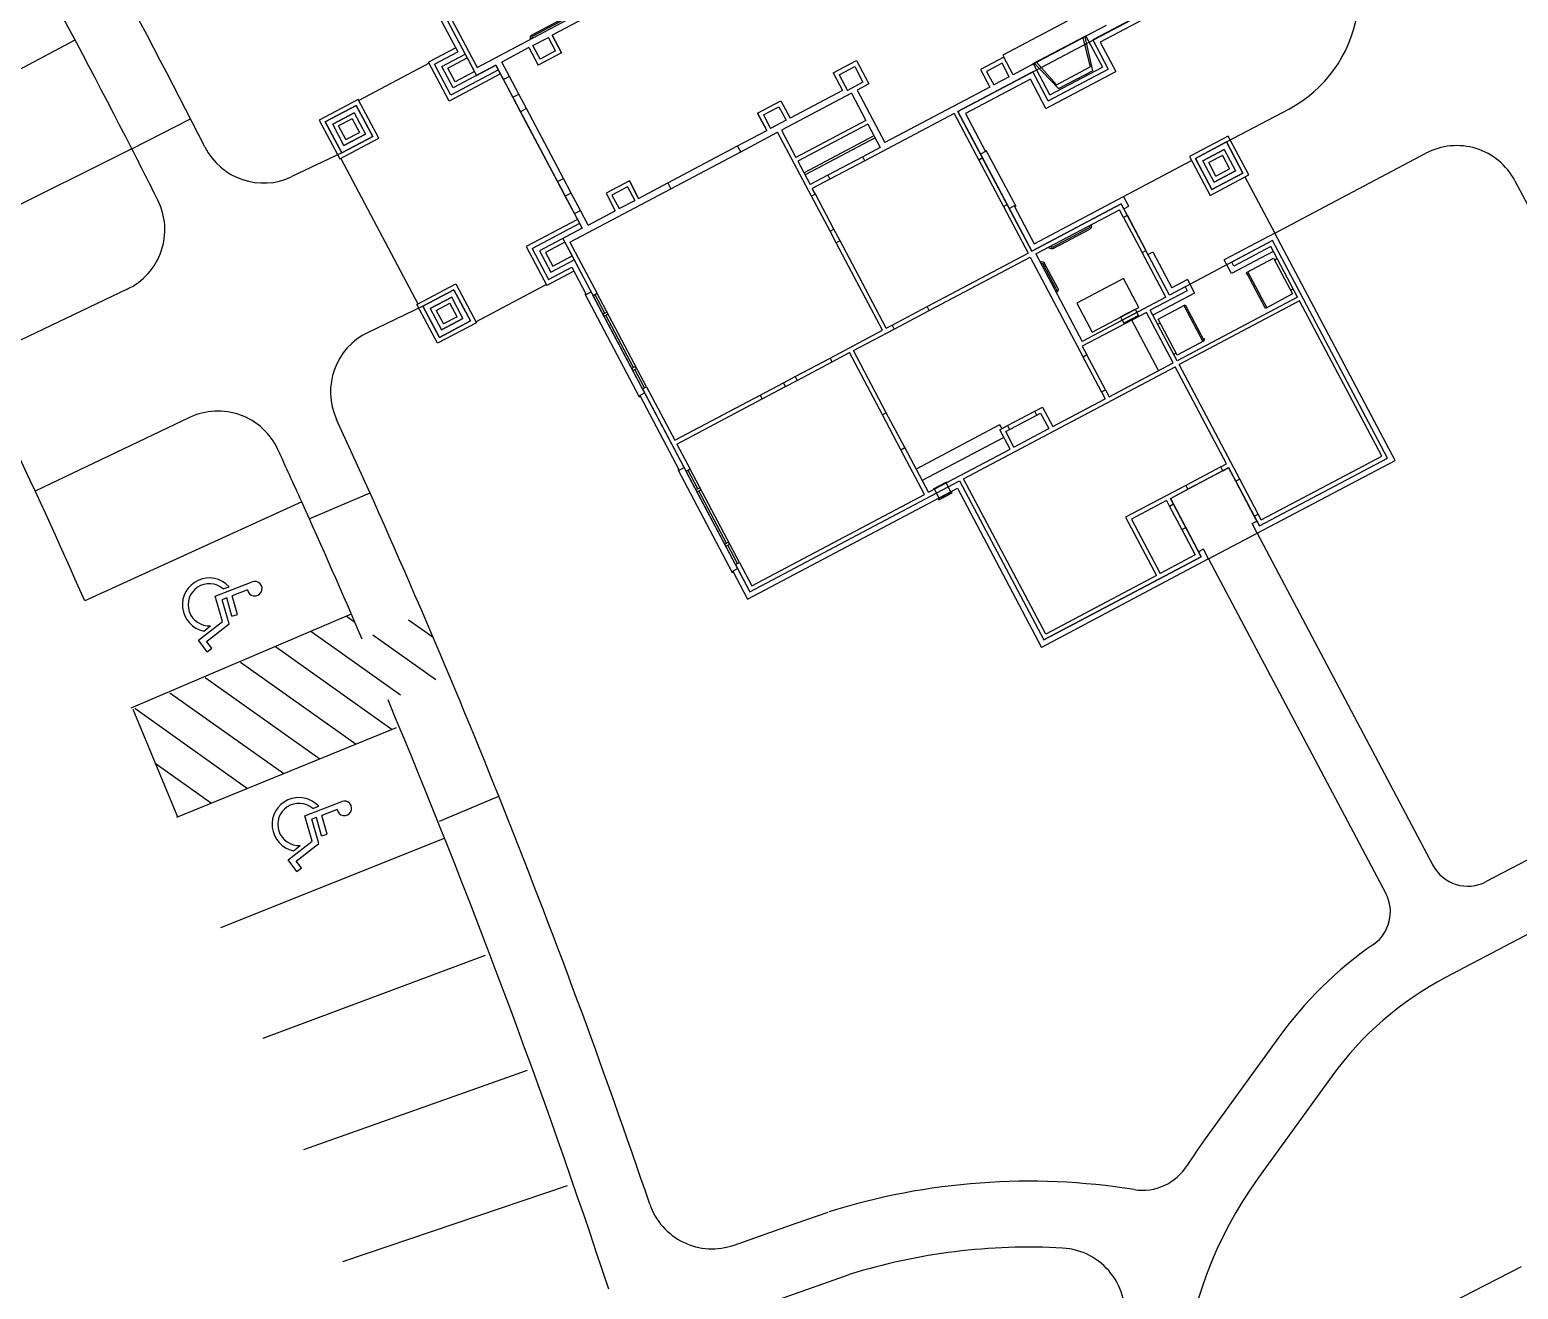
# Model space of a CAD drawing. Header units: feet. Extents: x 2327405 to 2393004, y 6977726 to 7089689.
# Drawn here: x 2342083.8 to 2342196.7, y 7039408.3 to 7039503.9 of the extents above; entities that cross this region are included whole.
import ezdxf

# ---------------------------------------------------------------- set-up
doc = ezdxf.new("R2010")
doc.units = ezdxf.units.FT
doc.header["$MEASUREMENT"] = 0
doc.layers.get('0').update_dxf_attribs({"linetype": 'CONTINUOUS'})
doc.layers.add('s-apts', color=252, linetype='CONTINUOUS')

# ---------------------------------------------------------------- blocks, each defined once
blk = doc.blocks.new('SITEXREF$0$HANDISYM')
at = {"color": 0}
for p, q in [((0.246, 0.423), (0.204, 0.904)), ((0.281, 0.823), (0.299, 0.623)), ((0.189, 0.543), (0.182, 0.619)), ((0.535, 0.623), (0.299, 0.623)), ((0.535, 0.553), (0.305, 0.553)), ((0.305, 0.553), (0.31, 0.493)), ((0.535, 0.553), (0.535, 0.623)), ((0.567, 0.423), (0.246, 0.423)), ((0.614, 0.493), (0.31, 0.493)), ((0.703, 0.079), (0.567, 0.423)), ((0.743, 0.17), (0.614, 0.493)), ((0.615, 0.174), (0.576, 0.271)), ((0.841, 0.209), (0.743, 0.17)), ((0.867, 0.143), (0.841, 0.209)), ((0.867, 0.143), (0.703, 0.079))]:
    blk.add_line(p, q, dxfattribs=at)
for centre, radius, start, end in [((0.292, 0.911), 0.0887, 263.0201, 184.9956), ((0.326, 0.326), 0.326, 116.1872, 332.1153), ((0.326, 0.326), 0.256, 122.4297, 347.4422)]:
    blk.add_arc(centre, radius, start, end, dxfattribs=at)
blk = doc.blocks.new('RECLEASE$0$GRAB2PC')
at = {"color": 0}
for p, q in [((0, 55.5), (0.5, 55.5)), ((0.75, 55.25), (0.75, 52.75)), ((0.75, 54.75), (1, 54.75)), ((0.5, 52.5), (0, 52.5)), ((1, 53.25), (0.75, 53.25)), ((1.5, 13.25), (1.5, 52.75)), ((3, 52.75), (3, 13.25)), ((0, 13.5), (0.5, 13.5)), ((0.5, 10.5), (0, 10.5)), ((0.75, 13.25), (0.75, 10.75)), ((0.75, 12.75), (1, 12.75)), ((1, 11.25), (0.75, 11.25)), ((4.5, 0), (4.5, 0.5)), ((4.75, 0.75), (7.25, 0.75)), ((5.25, 0.75), (5.25, 1)), ((6.75, 1), (6.75, 0.75)), ((7.25, 3), (40.75, 3)), ((40.75, 1.5), (7.25, 1.5)), ((7.5, 0.5), (7.5, 0)), ((40.5, 0), (40.5, 0.5)), ((40.75, 0.75), (43.25, 0.75)), ((41.25, 0.75), (41.25, 1)), ((42.75, 1), (42.75, 0.75)), ((43.5, 0.5), (43.5, 0))]:
    blk.add_line(p, q, dxfattribs=at)
for p, q in [((0.75, 55.25), (0.5, 55.5)), ((0.75, 52.75), (0.5, 52.5)), ((0.75, 13.25), (0.5, 13.5)), ((0.75, 10.75), (0.5, 10.5)), ((4.75, 0.75), (4.5, 0.5)), ((7.25, 0.75), (7.5, 0.5)), ((40.75, 0.75), (40.5, 0.5)), ((43.25, 0.75), (43.5, 0.5))]:
    blk.add_line(p, q)
for centre, radius, start, end in [((1, 52.75), 2, 0, 90), ((1, 52.75), 0.5, 0, 90), ((1, 13.25), 0.5, 270, 0), ((1, 13.25), 2, 270, 0), ((7.25, 1), 2, 90, 180), ((7.25, 1), 0.5, 90, 180), ((40.75, 1), 2, 0, 90), ((40.75, 1), 0.5, 0, 90)]:
    blk.add_arc(centre, radius, start, end, dxfattribs=at)
blk = doc.blocks.new('RECLEASE$0$WDQ_JAMB')
at = {"color": 0}
blk.add_lwpolyline([(-0.5, -0.5), (0.5, -0.5), (0.5, 0.5), (-0.5, 0.5)], close=True, dxfattribs=at)
blk = doc.blocks.new('RECLEASE$0$AD14L')
at = {"color": 0, "linetype": 'ByBlock'}
for p, q in [((1.5, 18.75), (1.5, -18.75)), ((3, 18.75), (3, -18.75))]:
    blk.add_line(p, q, dxfattribs=at)
for centre, radius, start, end in [((0, 18.75), 3, 0, 90), ((0, 18.75), 1.5, 0, 90), ((0, -18.75), 1.5, 270, 0), ((0, -18.75), 3, 270, 0)]:
    blk.add_arc(centre, radius, start, end, dxfattribs=at)
blk = doc.blocks.new('RECLEASE$0$AD14E')
at = {"color": 0, "linetype": 'ByBlock'}
for p, q in [((1.5, 12.75), (1.5, -12.75)), ((3, 12.75), (3, -12.75))]:
    blk.add_line(p, q, dxfattribs=at)
for centre, radius, start, end in [((0, 12.75), 3, 0, 90), ((0, 12.75), 1.5, 0, 90), ((0, -12.75), 3, 270, 0), ((0, -12.75), 1.5, 270, 0)]:
    blk.add_arc(centre, radius, start, end, dxfattribs=at)
blk = doc.blocks.new('RECLEASE$0$A20102', base_point=(186, 176.625))
for p, q in [((194.59375, 176.625), (177.40625, 176.625)), ((177.40625, 176.625), (177.40625, 176.5)), ((177.40625, 176.5), (194.59375, 176.5)), ((178.40625, 176.625), (178.40625, 180.625)), ((193.59375, 180.625), (178.40625, 180.625)), ((178.40625, 176.5), (178.40625, 172.375)), ((191.65625, 180.625), (193.59375, 180.625)), ((193.59375, 180.625), (193.59375, 176.625)), ((193.59375, 172.375), (193.59375, 176.5)), ((194.59375, 176.5), (194.59375, 176.625)), ((178.40625, 172.375), (193.59375, 172.375))]:
    blk.add_line(p, q)
blk = doc.blocks.new('RECLEASE$0$VENDDRNK')
for p, q in [((2.5, 14.5), (0.5, 14.5)), ((2.5, -18.5), (2.5, 18.5)), ((2.5, 18.5), (30.5, 18.5)), ((29, 18.5), (29, -18.5)), ((30.5, 18.5), (30.5, -18.5)), ((2.5, -16.5), (0.5, -16.5)), ((30.5, -18.5), (2.5, -18.5)), ((30.5, -16.6), (31, -16.6)), ((31, -17.6), (30.5, -17.6)), ((31, -16.6), (31, -17.6))]:
    blk.add_line(p, q)
blk = doc.blocks.new('2005042-10b')
at = {"layer": 's-apts'}
h = blk.add_hatch(dxfattribs=at)
h.set_pattern_fill('ANSI31', color=256, scale=20, angle=-80.3716423, style=0)
h.set_pattern_definition([(324.628358, (2332089.8693, 7030196.2124), (1.44719416, 2.038536), [])])
h.paths.add_polyline_path([(2342115.56123, 7039454.99883, 0.002027709), (2342113.60758, 7039459.60136), (2342109.00502, 7039457.6477, 0.00087175), (2342108.16049, 7039459.60547), (2342091.5866, 7039452.34848), (2342094.99261, 7039444.17358), (2342111.7991, 7039451.03245, 0.000891771), (2342110.95867, 7039453.04517)])
for p, q in [((2342108.31203, 7039518.11704), (2342116.8112, 7039502.06114)), ((2342108.60664, 7039518.27299), (2342117.7296, 7039501.03868)), ((2342108.13871, 7039517.55385), (2342116.24801, 7039502.23446)), ((2342133.13561, 7039508.6281), (2342123.41369, 7039503.48181)), ((2342117.7296, 7039501.03868), (2342125.8312, 7039505.32725)), ((2342164.6659, 7039505.70658), (2342157.59541, 7039501.96383)), ((2342169.43576, 7039505.78), (2342164.4275, 7039503.12888)), ((2342169.63069, 7039505.41174), (2342164.99069, 7039502.95556)), ((2342165.44564, 7039504.23356), (2342163.89897, 7039503.41484)), ((2342071.31818, 7039494.68815), (2342087.217, 7039503.12779)), ((2342121.94067, 7039502.70207), (2342123.11909, 7039503.32586)), ((2342123.6649, 7039502.29475), (2342123.11909, 7039503.32586)), ((2342124.11546, 7039502.1561), (2342123.41369, 7039503.48181)), ((2342123.41369, 7039503.48181), (2342124.11546, 7039502.1561)), ((2342159.90233, 7039501.34636), (2342163.87948, 7039503.45166)), ((2342159.92182, 7039501.30954), (2342163.89897, 7039503.41484)), ((2342163.66586, 7039503.29144), (2342164.23196, 7039501.09246)), ((2342163.82532, 7039503.37585), (2342164.38839, 7039500.79811)), ((2342163.87948, 7039503.45166), (2342163.89897, 7039503.41484)), ((2342164.19357, 7039503.57079), (2342163.89897, 7039503.41484)), ((2342163.89897, 7039503.41484), (2342165.14656, 7039501.05801)), ((2342164.4275, 7039503.12888), (2342165.59711, 7039500.91935)), ((2342116.09207, 7039502.52907), (2342114.02984, 7039501.43743)), ((2342114.48039, 7039501.29877), (2342116.24801, 7039502.23446)), ((2342115.04358, 7039501.12546), (2342116.8112, 7039502.06114)), ((2342121.64607, 7039502.54612), (2342119.58384, 7039501.45449)), ((2342121.64607, 7039502.54612), (2342122.34783, 7039501.22041)), ((2342122.48649, 7039501.67096), (2342121.94067, 7039502.70207)), ((2342124.11546, 7039502.1561), (2342122.34783, 7039501.22041)), ((2342123.6649, 7039502.29475), (2342122.48649, 7039501.67096)), ((2342157.59541, 7039501.96383), (2342157.67339, 7039501.81653)), ((2342164.99069, 7039502.95556), (2342166.1603, 7039500.74603)), ((2342114.06883, 7039501.36378), (2342108.72914, 7039498.53722)), ((2342115.58932, 7039498.49139), (2342114.02984, 7039501.43743)), ((2342115.72798, 7039498.94195), (2342114.48039, 7039501.29877)), ((2342115.9013, 7039499.50514), (2342115.04358, 7039501.12546)), ((2342115.49413, 7039500.9868), (2342116.96715, 7039501.76654)), ((2342116.03995, 7039499.95569), (2342115.49413, 7039500.9868)), ((2342119.33687, 7039500.85231), (2342115.72798, 7039498.94195)), ((2342119.14194, 7039501.22056), (2342115.9013, 7039499.50514)), ((2342116.96715, 7039501.76654), (2342117.51297, 7039500.73543)), ((2342119.72674, 7039500.1158), (2342119.14194, 7039501.22056)), ((2342120.16865, 7039500.34972), (2342119.58384, 7039501.45449)), ((2342144.72843, 7039500.62145), (2342146.49606, 7039501.55714)), ((2342145.17899, 7039500.48279), (2342146.3574, 7039501.10659)), ((2342146.3574, 7039501.10659), (2342146.98119, 7039499.92817)), ((2342146.49606, 7039501.55714), (2342147.43174, 7039499.78952)), ((2342157.67339, 7039501.81653), (2342155.90576, 7039500.88084)), ((2342155.90576, 7039500.88084), (2342156.60753, 7039499.55512)), ((2342157.53473, 7039501.36597), (2342156.35632, 7039500.74218)), ((2342158.08055, 7039500.33486), (2342157.53473, 7039501.36597)), ((2342158.37515, 7039500.49081), (2342157.67339, 7039501.81653)), ((2342159.92182, 7039501.30954), (2342158.37515, 7039500.49081)), ((2342159.62722, 7039501.15359), (2342159.92182, 7039501.30954)), ((2342159.90233, 7039501.34636), (2342159.92182, 7039501.30954)), ((2342161.16941, 7039498.95271), (2342159.92182, 7039501.30954)), ((2342159.99547, 7039501.34852), (2342161.81061, 7039499.43356)), ((2342160.15493, 7039501.43294), (2342161.65515, 7039499.72842)), ((2342161.03075, 7039498.50216), (2342165.59711, 7039500.91935)), ((2342161.16941, 7039498.95271), (2342165.14656, 7039501.05801)), ((2342161.65515, 7039499.72842), (2342164.23196, 7039501.09246)), ((2342161.81061, 7039499.43356), (2342164.38839, 7039500.79811)), ((2342119.49282, 7039500.55771), (2342115.58932, 7039498.49139)), ((2342117.51297, 7039500.73543), (2342116.03995, 7039499.95569)), ((2342120.16865, 7039500.34972), (2342119.72674, 7039500.1158)), ((2342120.42851, 7039498.79008), (2342119.72674, 7039500.1158)), ((2342120.42851, 7039498.79008), (2342119.72674, 7039500.1158)), ((2342120.87041, 7039499.02401), (2342120.16865, 7039500.34972)), ((2342120.87041, 7039499.02401), (2342120.16865, 7039500.34972)), ((2342144.72843, 7039500.62145), (2342145.4302, 7039499.29573)), ((2342145.17899, 7039500.48279), (2342145.80278, 7039499.30438)), ((2342146.98119, 7039499.92817), (2342145.80278, 7039499.30438)), ((2342147.43174, 7039499.78952), (2342146.54793, 7039499.32167)), ((2342159.86114, 7039500.71168), (2342154.19002, 7039497.70968)), ((2342159.68782, 7039500.14849), (2342154.75321, 7039497.53636)), ((2342156.35632, 7039500.74218), (2342156.90213, 7039499.71107)), ((2342158.08055, 7039500.33486), (2342156.90213, 7039499.71107)), ((2342160.85743, 7039497.93897), (2342159.68782, 7039500.14849)), ((2342161.03075, 7039498.50216), (2342159.86114, 7039500.71168)), ((2342160.85743, 7039497.93897), (2342166.1603, 7039500.74603)), ((2342120.42851, 7039498.79008), (2342120.87041, 7039499.02401)), ((2342121.01331, 7039497.68532), (2342120.42851, 7039498.79008)), ((2342121.45522, 7039497.91924), (2342120.87041, 7039499.02401)), ((2342146.10603, 7039499.08775), (2342140.80316, 7039496.28068)), ((2342145.4302, 7039499.29573), (2342141.45305, 7039497.19043)), ((2342146.10603, 7039499.08775), (2342147.19766, 7039497.02552)), ((2342146.54793, 7039499.32167), (2342148.65323, 7039495.34452)), ((2342156.60753, 7039499.55512), (2342148.65323, 7039495.34452)), ((2342108.37817, 7039497.59713), (2342106.75785, 7039496.73941)), ((2342108.37817, 7039497.59713), (2342109.23589, 7039495.97681)), ((2342121.45522, 7039497.91924), (2342121.01331, 7039497.68532)), ((2342123.82038, 7039492.38245), (2342121.01331, 7039497.68532)), ((2342124.26228, 7039492.61638), (2342121.45522, 7039497.91924)), ((2342138.98366, 7039497.58046), (2342140.75128, 7039498.51615)), ((2342139.68543, 7039496.25475), (2342138.98366, 7039497.58046)), ((2342138.98366, 7039497.58046), (2342139.68543, 7039496.25475)), ((2342139.43421, 7039497.44181), (2342140.61263, 7039498.0656)), ((2342139.43421, 7039497.44181), (2342139.98003, 7039496.41069)), ((2342140.61263, 7039498.0656), (2342141.15845, 7039497.03449)), ((2342140.75128, 7039498.51615), (2342141.45305, 7039497.19043)), ((2342153.89542, 7039497.55374), (2342147.11953, 7039493.96693)), ((2342153.89542, 7039497.55374), (2342155.76679, 7039494.01849)), ((2342154.19002, 7039497.70968), (2342156.0614, 7039494.17444)), ((2342154.75321, 7039497.53636), (2342156.2737, 7039494.66398)), ((2342174.56035, 7039495.38657), (2342179.28701, 7039497.88863)), ((2342107.61557, 7039495.11909), (2342106.75785, 7039496.73941)), ((2342108.23952, 7039497.14658), (2342107.20841, 7039496.60076)), ((2342107.75422, 7039495.56965), (2342107.20841, 7039496.60076)), ((2342108.23952, 7039497.14658), (2342108.78534, 7039496.11546)), ((2342141.15845, 7039497.03449), (2342139.98003, 7039496.41069)), ((2342140.80316, 7039496.28068), (2342141.8948, 7039494.21846)), ((2342147.19766, 7039497.02552), (2342141.8948, 7039494.21846)), ((2342147.35361, 7039496.73092), (2342142.05075, 7039493.92386)), ((2342147.35361, 7039496.73092), (2342148.2893, 7039494.9633)), ((2342107.61557, 7039495.11909), (2342109.23589, 7039495.97681)), ((2342107.75422, 7039495.56965), (2342108.78534, 7039496.11546)), ((2342137.4759, 7039495.08513), (2342139.68543, 7039496.25475)), ((2342137.70982, 7039494.64323), (2342140.50856, 7039496.12474)), ((2342143.0817, 7039491.26378), (2342140.50856, 7039496.12474)), ((2342147.82146, 7039495.84711), (2342142.51859, 7039493.04004)), ((2342147.89943, 7039495.69981), (2342142.59657, 7039492.89274)), ((2342091.52004, 7039494.87162), (2342075.41335, 7039486.83579)), ((2342107.44225, 7039494.55591), (2342103.67059, 7039492.75784)), ((2342107.37724, 7039494.14434), (2342113.2253, 7039483.0967)), ((2342132.17304, 7039492.27807), (2342137.4759, 7039495.08513)), ((2342132.40696, 7039491.83616), (2342137.70982, 7039494.64323)), ((2342137.70982, 7039494.64323), (2342137.4759, 7039495.08513)), ((2342146.96358, 7039494.26153), (2342144.31215, 7039492.858)), ((2342148.2893, 7039494.9633), (2342146.96358, 7039494.26153)), ((2342147.11953, 7039493.96693), (2342146.96358, 7039494.26153)), ((2342156.0614, 7039494.17444), (2342155.76679, 7039494.01849)), ((2342155.76679, 7039494.01849), (2342157.63817, 7039490.48325)), ((2342155.76679, 7039494.01849), (2342157.63817, 7039490.48325)), ((2342156.2737, 7039494.66398), (2342155.90545, 7039494.46904)), ((2342156.0614, 7039494.17444), (2342157.93277, 7039490.6392)), ((2342156.0614, 7039494.17444), (2342157.93277, 7039490.6392)), ((2342174.38703, 7039494.82338), (2342172.76671, 7039493.96567)), ((2342174.24838, 7039494.37283), (2342173.21726, 7039493.82701)), ((2342174.24838, 7039494.37283), (2342174.79419, 7039493.34172)), ((2342174.38703, 7039494.82338), (2342175.24475, 7039493.20306)), ((2342178.22513, 7039488.46339), (2342189.68419, 7039494.52922)), ((2342142.05075, 7039493.92386), (2342142.98644, 7039492.15623)), ((2342147.11953, 7039493.96693), (2342144.4681, 7039492.5634)), ((2342166.75335, 7039491.25395), (2342171.90892, 7039493.98304)), ((2342173.62443, 7039492.34535), (2342172.76671, 7039493.96567)), ((2342173.76308, 7039492.7959), (2342173.21726, 7039493.82701)), ((2342173.62443, 7039492.34535), (2342175.24475, 7039493.20306)), ((2342173.76308, 7039492.7959), (2342174.79419, 7039493.34172)), ((2342123.82038, 7039492.38245), (2342124.26228, 7039492.61638)), ((2342124.40518, 7039491.27769), (2342123.82038, 7039492.38245)), ((2342124.84709, 7039491.51161), (2342124.26228, 7039492.61638)), ((2342124.74726, 7039487.78151), (2342132.40696, 7039491.83616)), ((2342129.26174, 7039492.43417), (2342127.49412, 7039491.49849)), ((2342129.12309, 7039491.98362), (2342127.94467, 7039491.35983)), ((2342129.12309, 7039491.98362), (2342129.66891, 7039490.95251)), ((2342129.26174, 7039492.43417), (2342129.96351, 7039491.10846)), ((2342129.96351, 7039491.10846), (2342129.26174, 7039492.43417)), ((2342129.96351, 7039491.10846), (2342132.17304, 7039492.27807)), ((2342132.17304, 7039492.27807), (2342132.40696, 7039491.83616)), ((2342144.31215, 7039492.858), (2342142.98644, 7039492.15623)), ((2342144.4681, 7039492.5634), (2342143.14238, 7039491.86163)), ((2342143.37631, 7039491.41972), (2342143.14238, 7039491.86163)), ((2342144.31215, 7039492.858), (2342144.4681, 7039492.5634)), ((2342175.96388, 7039492.73514), (2342178.22513, 7039488.46339)), ((2342196.44246, 7039492.44939), (2342215.64405, 7039456.17542)), ((2342124.84709, 7039491.51161), (2342124.40518, 7039491.27769)), ((2342125.10695, 7039489.95197), (2342124.40518, 7039491.27769)), ((2342125.10695, 7039489.95197), (2342124.40518, 7039491.27769)), ((2342125.54886, 7039490.1859), (2342124.84709, 7039491.51161)), ((2342125.54886, 7039490.1859), (2342124.84709, 7039491.51161)), ((2342127.49412, 7039491.49849), (2342128.19589, 7039490.17277)), ((2342127.94467, 7039491.35983), (2342128.49049, 7039490.32872)), ((2342128.49049, 7039490.32872), (2342129.66891, 7039490.95251)), ((2342143.37631, 7039491.41972), (2342143.0817, 7039491.26378)), ((2342144.48523, 7039488.61234), (2342143.0817, 7039491.26378)), ((2342144.77984, 7039488.76829), (2342143.37631, 7039491.41972)), ((2342157.63817, 7039490.48325), (2342157.93277, 7039490.6392)), ((2342157.93277, 7039490.6392), (2342159.80415, 7039487.10395)), ((2342159.80415, 7039487.10395), (2342166.58003, 7039490.69076)), ((2342159.97747, 7039487.66714), (2342166.75335, 7039491.25395)), ((2342167.04788, 7039489.80695), (2342166.58003, 7039490.69076)), ((2342167.14322, 7039490.51744), (2342166.75335, 7039491.25395)), ((2342125.34087, 7039489.51007), (2342121.43737, 7039487.44376)), ((2342125.10695, 7039489.95197), (2342125.54886, 7039490.1859)), ((2342125.69176, 7039488.84721), (2342125.10695, 7039489.95197)), ((2342126.13366, 7039489.08113), (2342125.54886, 7039490.1859)), ((2342126.13366, 7039489.08113), (2342128.19589, 7039490.17277)), ((2342157.63817, 7039490.48325), (2342159.50955, 7039486.948)), ((2342158.45698, 7039490.53953), (2342158.08872, 7039490.34459)), ((2342158.45698, 7039490.53953), (2342159.97747, 7039487.66714)), ((2342160.1074, 7039486.88732), (2342166.44138, 7039490.24021)), ((2342166.75328, 7039489.651), (2342166.44138, 7039490.24021)), ((2342167.04788, 7039489.80695), (2342166.75328, 7039489.651)), ((2342166.75328, 7039489.651), (2342168.15681, 7039486.99957)), ((2342166.77497, 7039490.3225), (2342167.14322, 7039490.51744)), ((2342167.04788, 7039489.80695), (2342168.45141, 7039487.15551)), ((2342121.88793, 7039487.3051), (2342125.49682, 7039489.21547)), ((2342125.69176, 7039488.84721), (2342122.45112, 7039487.13178)), ((2342144.48523, 7039488.61234), (2342144.77984, 7039488.76829)), ((2342144.95308, 7039487.72853), (2342144.48523, 7039488.61234)), ((2342145.24768, 7039487.88448), (2342144.77984, 7039488.76829)), ((2342178.22513, 7039488.46339), (2342174.39528, 7039486.43606)), ((2342187.34809, 7039471.22907), (2342178.22513, 7039488.46339)), ((2342121.43737, 7039487.44376), (2342122.99686, 7039484.49772)), ((2342121.88793, 7039487.3051), (2342123.13551, 7039484.94827)), ((2342124.37469, 7039487.77287), (2342122.90167, 7039486.99313)), ((2342124.37469, 7039487.77287), (2342124.9205, 7039486.74175)), ((2342124.74726, 7039487.78151), (2342126.81358, 7039483.87802)), ((2342145.24768, 7039487.88448), (2342144.95308, 7039487.72853)), ((2342145.88877, 7039485.96091), (2342144.95308, 7039487.72853)), ((2342145.88877, 7039485.96091), (2342144.95308, 7039487.72853)), ((2342146.18337, 7039486.11686), (2342145.24768, 7039487.88448)), ((2342146.18337, 7039486.11686), (2342145.24768, 7039487.88448)), ((2342178.05181, 7039487.9002), (2342174.95847, 7039486.26274)), ((2342177.91316, 7039487.44965), (2342175.11442, 7039485.96814)), ((2342179.94048, 7039483.6198), (2342177.91316, 7039487.44965)), ((2342186.7849, 7039471.40239), (2342178.05181, 7039487.9002)), ((2342122.45112, 7039487.13178), (2342123.30883, 7039485.51146)), ((2342122.90167, 7039486.99313), (2342123.44749, 7039485.96201)), ((2342123.30883, 7039485.51146), (2342125.07645, 7039486.44715)), ((2342123.44749, 7039485.96201), (2342124.9205, 7039486.74175)), ((2342125.07645, 7039486.44715), (2342126.51897, 7039483.72207)), ((2342148.75651, 7039481.2559), (2342146.18337, 7039486.11686)), ((2342151.84985, 7039482.89335), (2342159.50955, 7039486.948)), ((2342152.0058, 7039482.59875), (2342159.6655, 7039486.6534)), ((2342159.6655, 7039486.6534), (2342163.68116, 7039479.06736)), ((2342160.1074, 7039486.88732), (2342163.61623, 7039480.25874)), ((2342168.15681, 7039486.99957), (2342168.45141, 7039487.15551)), ((2342169.95021, 7039483.61162), (2342168.15681, 7039486.99957)), ((2342170.24482, 7039483.76757), (2342168.45141, 7039487.15551)), ((2342168.60736, 7039486.86091), (2342168.97561, 7039487.05585)), ((2342168.97561, 7039487.05585), (2342170.41813, 7039484.33076)), ((2342174.9411, 7039485.40495), (2342174.39528, 7039486.43606)), ((2342178.10809, 7039487.08139), (2342174.9411, 7039485.40495)), ((2342175.11442, 7039485.96814), (2342174.95847, 7039486.26274)), ((2342125.05908, 7039485.58936), (2342122.99686, 7039484.49772)), ((2342123.13551, 7039484.94827), (2342124.90313, 7039485.88396)), ((2342124.90313, 7039485.88396), (2342125.99477, 7039483.82174)), ((2342148.46191, 7039481.09995), (2342145.88877, 7039485.96091)), ((2342091.17751, 7039484.2194), (2342079.52743, 7039478.66547)), ((2342117.61818, 7039481.74481), (2342122.95787, 7039484.57137)), ((2342125.99477, 7039483.82174), (2342126.36302, 7039484.01667)), ((2342126.81358, 7039483.87802), (2342126.51897, 7039483.72207)), ((2342130.55633, 7039476.80753), (2342126.81358, 7039483.87802)), ((2342130.55633, 7039476.80753), (2342126.81358, 7039483.87802)), ((2342171.57918, 7039484.09676), (2342168.78044, 7039482.61525)), ((2342172.14237, 7039483.92344), (2342168.97538, 7039482.247)), ((2342171.42323, 7039484.39137), (2342170.24482, 7039483.76757)), ((2342171.59655, 7039484.95456), (2342170.41813, 7039484.33076)), ((2342171.42323, 7039484.39137), (2342171.57918, 7039484.09676)), ((2342171.59655, 7039484.95456), (2342172.14237, 7039483.92344)), ((2342113.6022, 7039482.91906), (2342109.4446, 7039480.93701)), ((2342114.16539, 7039482.74574), (2342115.78571, 7039483.60346)), ((2342114.16539, 7039482.74574), (2342115.0231, 7039481.12542)), ((2342114.61594, 7039482.60709), (2342115.64705, 7039483.1529)), ((2342116.19287, 7039482.12179), (2342115.64705, 7039483.1529)), ((2342116.64342, 7039481.98314), (2342115.78571, 7039483.60346)), ((2342130.26173, 7039476.65158), (2342126.51897, 7039483.72207)), ((2342130.26173, 7039476.65158), (2342126.51897, 7039483.72207)), ((2342127.40443, 7039482.40558), (2342126.66627, 7039483.80004)), ((2342149.19842, 7039481.48982), (2342151.84985, 7039482.89335)), ((2342152.0058, 7039482.59875), (2342151.84985, 7039482.89335)), ((2342169.95021, 7039483.61162), (2342163.61623, 7039480.25874)), ((2342179.94048, 7039483.6198), (2342170.80777, 7039478.78541)), ((2342180.09643, 7039483.32519), (2342170.96372, 7039478.4908)), ((2342186.33435, 7039471.54105), (2342180.09643, 7039483.32519)), ((2342114.61594, 7039482.60709), (2342115.16176, 7039481.57597)), ((2342116.64342, 7039481.98314), (2342115.0231, 7039481.12542)), ((2342116.19287, 7039482.12179), (2342115.16176, 7039481.57597)), ((2342129.5877, 7039478.28113), (2342127.4876, 7039482.24846)), ((2342149.35437, 7039481.19522), (2342152.0058, 7039482.59875)), ((2342168.48584, 7039482.45931), (2342163.62488, 7039479.88616)), ((2342169.4084, 7039478.04465), (2342167.38108, 7039481.8745)), ((2342170.51316, 7039478.62946), (2342168.48584, 7039482.45931)), ((2342170.80777, 7039478.78541), (2342168.78044, 7039482.61525)), ((2342144.48476, 7039478.99465), (2342148.46191, 7039481.09995)), ((2342146.26103, 7039479.55776), (2342149.35437, 7039481.19522)), ((2342148.75651, 7039481.2559), (2342149.19842, 7039481.48982)), ((2342149.19842, 7039481.48982), (2342149.35437, 7039481.19522)), ((2342144.64071, 7039478.70005), (2342145.96643, 7039479.40181)), ((2342148.4616, 7039474.68816), (2342145.96643, 7039479.40181)), ((2342148.7562, 7039474.8441), (2342146.26103, 7039479.55776)), ((2342163.62488, 7039479.88616), (2342163.97576, 7039479.22331)), ((2342141.83333, 7039477.59112), (2342144.48476, 7039478.99465)), ((2342141.98928, 7039477.29652), (2342144.64071, 7039478.70005)), ((2342144.64071, 7039478.70005), (2342144.48476, 7039478.99465)), ((2342154.61321, 7039469.83568), (2342170.66911, 7039478.33486)), ((2342163.97576, 7039479.22331), (2342163.68116, 7039479.06736)), ((2342165.08469, 7039476.41592), (2342163.68116, 7039479.06736)), ((2342165.3793, 7039476.57187), (2342163.97576, 7039479.22331)), ((2342165.6522, 7039476.05632), (2342170.51316, 7039478.62946)), ((2342174.56782, 7039470.96976), (2342170.66911, 7039478.33486)), ((2342175.56419, 7039469.8), (2342170.96372, 7039478.4908)), ((2342130.40903, 7039476.72955), (2342129.67087, 7039478.12401)), ((2342139.1819, 7039476.18759), (2342140.94952, 7039477.12327)), ((2342139.1819, 7039476.18759), (2342140.94952, 7039477.12327)), ((2342140.94952, 7039477.12327), (2342141.83333, 7039477.59112)), ((2342141.10547, 7039476.82867), (2342140.94952, 7039477.12327)), ((2342141.10547, 7039476.82867), (2342141.98928, 7039477.29652)), ((2342141.83333, 7039477.59112), (2342141.98928, 7039477.29652)), ((2342130.04942, 7039476.16204), (2342130.41767, 7039476.35698)), ((2342130.04942, 7039476.16204), (2342133.05142, 7039470.49092)), ((2342130.26173, 7039476.65158), (2342130.55633, 7039476.80753)), ((2342130.26173, 7039476.65158), (2342133.57562, 7039470.39125)), ((2342130.55633, 7039476.80753), (2342132.70062, 7039472.75673)), ((2342132.70062, 7039472.75673), (2342139.1819, 7039476.18759)), ((2342139.1819, 7039476.18759), (2342139.33784, 7039475.89298)), ((2342139.33784, 7039475.89298), (2342141.10547, 7039476.82867)), ((2342139.33784, 7039475.89298), (2342141.10547, 7039476.82867)), ((2342165.08469, 7039476.41592), (2342165.3793, 7039476.57187)), ((2342165.08469, 7039476.41592), (2342165.3576, 7039475.90037)), ((2342165.3793, 7039476.57187), (2342165.6522, 7039476.05632)), ((2342132.85656, 7039472.46212), (2342139.33784, 7039475.89298)), ((2342148.7562, 7039474.8441), (2342148.4616, 7039474.68816)), ((2342150.15973, 7039472.19267), (2342148.7562, 7039474.8441)), ((2342157.94928, 7039473.86455), (2342160.0115, 7039474.95619)), ((2342160.0115, 7039474.95619), (2342160.60071, 7039475.26809)), ((2342160.16745, 7039474.66159), (2342160.0115, 7039474.95619)), ((2342160.60071, 7039475.26809), (2342161.38045, 7039473.79507)), ((2342161.38045, 7039473.79507), (2342165.3576, 7039475.90037)), ((2342095.90331, 7039474.48149), (2342084.1896, 7039468.89723)), ((2342149.86513, 7039472.03672), (2342148.4616, 7039474.68816)), ((2342157.35143, 7039473.92524), (2342151.01745, 7039470.57235)), ((2342157.35143, 7039473.92524), (2342157.50737, 7039473.63063)), ((2342157.36007, 7039473.55266), (2342157.94928, 7039473.86455)), ((2342157.94928, 7039473.86455), (2342158.10523, 7039473.56995)), ((2342158.10523, 7039473.56995), (2342160.16745, 7039474.66159)), ((2342160.16745, 7039474.66159), (2342160.46206, 7039474.81754)), ((2342160.46206, 7039474.81754), (2342161.08585, 7039473.63912)), ((2342157.67197, 7039472.96345), (2342151.48529, 7039469.68854)), ((2342158.13981, 7039472.07964), (2342157.36007, 7039473.55266)), ((2342157.81062, 7039473.414), (2342158.10523, 7039473.56995)), ((2342158.43442, 7039472.23559), (2342157.81062, 7039473.414)), ((2342158.43442, 7039472.23559), (2342161.08585, 7039473.63912)), ((2342132.85656, 7039472.46212), (2342133.87023, 7039470.5472)), ((2342149.86513, 7039472.03672), (2342150.15973, 7039472.19267)), ((2342151.65853, 7039468.64878), (2342149.86513, 7039472.03672)), ((2342151.95314, 7039468.80473), (2342150.15973, 7039472.19267)), ((2342151.95314, 7039468.80473), (2342158.13981, 7039472.07964)), ((2342177.20164, 7039466.70666), (2342186.33435, 7039471.54105)), ((2342133.05142, 7039470.49092), (2342133.41968, 7039470.68586)), ((2342133.87023, 7039470.5472), (2342133.57562, 7039470.39125)), ((2342137.31838, 7039463.32077), (2342133.57562, 7039470.39125)), ((2342137.31838, 7039463.32077), (2342133.57562, 7039470.39125)), ((2342134.46108, 7039469.07477), (2342133.72293, 7039470.46923)), ((2342137.61298, 7039463.47671), (2342133.87023, 7039470.5472)), ((2342137.61298, 7039463.47671), (2342133.87023, 7039470.5472)), ((2342174.12591, 7039470.73584), (2342171.47448, 7039469.33231)), ((2342174.28186, 7039470.44124), (2342171.63043, 7039469.03771)), ((2342174.12591, 7039470.73584), (2342174.56782, 7039470.96976)), ((2342174.28186, 7039470.44124), (2342174.12591, 7039470.73584)), ((2342174.28186, 7039470.44124), (2342174.72376, 7039470.67516)), ((2342175.26958, 7039469.64405), (2342174.72376, 7039470.67516)), ((2342176.88967, 7039465.69292), (2342187.34809, 7039471.22907)), ((2342177.06298, 7039466.25611), (2342186.7849, 7039471.40239)), ((2342138.41001, 7039461.25854), (2342154.31861, 7039469.67974)), ((2342153.33301, 7039469.58231), (2342152.3019, 7039469.03649)), ((2342153.25936, 7039469.54332), (2342153.64923, 7039468.80681)), ((2342154.31861, 7039469.67974), (2342160.71248, 7039457.60099)), ((2342160.85114, 7039458.05154), (2342154.61321, 7039469.83568)), ((2342171.47448, 7039469.33231), (2342166.90812, 7039466.91511)), ((2342171.47448, 7039469.33231), (2342171.63043, 7039469.03771)), ((2342175.56419, 7039469.8), (2342175.26958, 7039469.64405)), ((2342176.67311, 7039466.99262), (2342175.26958, 7039469.64405)), ((2342176.96772, 7039467.14856), (2342175.56419, 7039469.8)), ((2342104.40724, 7039468.08772), (2342087.94534, 7039460.58014)), ((2342104.9821, 7039466.80088), (2342109.58934, 7039468.75653)), ((2342136.64435, 7039464.95032), (2342134.54425, 7039468.91765)), ((2342138.2367, 7039460.69535), (2342154.14529, 7039469.11655)), ((2342138.54867, 7039461.70909), (2342151.65853, 7039468.64878)), ((2342152.37555, 7039469.07548), (2342152.76542, 7039468.33897)), ((2342153.72288, 7039468.8458), (2342152.69177, 7039468.29998)), ((2342152.69177, 7039468.29998), (2342152.73075, 7039468.22633)), ((2342152.73075, 7039468.22633), (2342153.76187, 7039468.77215)), ((2342153.76187, 7039468.77215), (2342153.72288, 7039468.8458)), ((2342154.14529, 7039469.11655), (2342160.53916, 7039457.0378)), ((2342170.01011, 7039468.17999), (2342167.35867, 7039466.77646)), ((2342170.01011, 7039468.17999), (2342170.24403, 7039467.73809)), ((2342170.30471, 7039468.33594), (2342171.63043, 7039469.03771)), ((2342170.30471, 7039468.33594), (2342170.53863, 7039467.89403)), ((2342170.53863, 7039467.89403), (2342170.24403, 7039467.73809)), ((2342170.24403, 7039467.73809), (2342171.17972, 7039465.97046)), ((2342170.53863, 7039467.89403), (2342171.47432, 7039466.12641)), ((2342176.67311, 7039466.99262), (2342176.96772, 7039467.14856)), ((2342177.06298, 7039466.25611), (2342176.67311, 7039466.99262)), ((2342177.20164, 7039466.70666), (2342176.96772, 7039467.14856)), ((2342166.90812, 7039466.91511), (2342169.24734, 7039462.49606)), ((2342167.35867, 7039466.77646), (2342169.54195, 7039462.65201)), ((2342171.17972, 7039465.97046), (2342171.47432, 7039466.12641)), ((2342171.17972, 7039465.97046), (2342172.19338, 7039464.05554)), ((2342171.47432, 7039466.12641), (2342172.64393, 7039463.91689)), ((2342176.4998, 7039466.42943), (2342176.86805, 7039466.62436)), ((2342176.88967, 7039465.69292), (2342176.4998, 7039466.42943)), ((2342137.46568, 7039463.39874), (2342136.72753, 7039464.7932)), ((2342173.20712, 7039463.74357), (2342176.88967, 7039465.69292)), ((2342176.88967, 7039465.69292), (2342190.21978, 7039440.51082)), ((2342173.20712, 7039463.74357), (2342160.53916, 7039457.0378)), ((2342172.64393, 7039463.91689), (2342160.71248, 7039457.60099)), ((2342172.19338, 7039464.05554), (2342169.54195, 7039462.65201)), ((2342172.81725, 7039464.48008), (2342172.44899, 7039464.28514)), ((2342173.20712, 7039463.74357), (2342172.81725, 7039464.48008)), ((2342173.20712, 7039463.74357), (2342186.64276, 7039438.36212)), ((2342137.10607, 7039462.83123), (2342137.47433, 7039463.02616)), ((2342137.10607, 7039462.83123), (2342138.2367, 7039460.69535)), ((2342137.31838, 7039463.32077), (2342137.61298, 7039463.47671)), ((2342137.31838, 7039463.32077), (2342138.41001, 7039461.25854)), ((2342137.61298, 7039463.47671), (2342138.54867, 7039461.70909)), ((2342169.24734, 7039462.49606), (2342160.85114, 7039458.05154)), ((2342091.47497, 7039452.45785), (2342108.17548, 7039459.57088)), ((2342091.5866, 7039452.34848), (2342094.99261, 7039444.17358)), ((2342228.45653, 7039451.60617), (2342191.18162, 7039431.98418)), ((2342094.93875, 7039444.15119), (2342111.60429, 7039450.95263)), ((2342213.55406, 7039449.41178), (2342194.26865, 7039439.2597)), ((2342114.86597, 7039443.84011), (2342119.35653, 7039445.74624)), ((2342098.27615, 7039435.79295), (2342115.2496, 7039442.54856)), ((2342101.48643, 7039427.38506), (2342118.35057, 7039433.67797)), ((2342178.53161, 7039427.46142), (2342172.93391, 7039419.73397)), ((2342104.56883, 7039418.92945), (2342121.52646, 7039424.96591)), ((2342107.52265, 7039410.42808), (2342124.56987, 7039416.20668)), ((2342141.92745, 7039413.34627), (2342144.35468, 7039414.19313)), ((2342137.20646, 7039411.68235), (2342141.92446, 7039413.34523)), ((2342143.57456, 7039408.62536), (2342145.93964, 7039409.45053)), ((2342185.81723, 7039404.36122), (2342196.94215, 7039410.06087)), ((2342068.79393, 7039382.26862), (2342143.57456, 7039408.62536))]:
    blk.add_line(p, q, dxfattribs=at)
for points in [[(2342108.31203, 7039518.11704), (2342117.66892, 7039500.44082), (2342119.14194, 7039501.22056), (2342125.69176, 7039488.84721), (2342124.21874, 7039488.06747), (2342138.41001, 7039461.25854), (2342154.31861, 7039469.67974), (2342160.71248, 7039457.60099), (2342172.64393, 7039463.91689), (2342170.30471, 7039468.33594), (2342174.72376, 7039470.67516), (2342177.06298, 7039466.25611), (2342186.7849, 7039471.40239), (2342178.05181, 7039487.9002), (2342170.24482, 7039483.76757), (2342166.58003, 7039490.69076), (2342159.80415, 7039487.10395), (2342154.19002, 7039497.70968), (2342174.95958, 7039508.70402)], [(2342091.51955, 7039494.87137), (2342095.97107, 7039497.14821)], [(2342156.23472, 7039494.73763), (2342156.30837, 7039494.77662), (2342158.56961, 7039490.50486), (2342158.49596, 7039490.46588)], [(2342125.95578, 7039483.89539), (2342125.88213, 7039483.8564), (2342130.01476, 7039476.0494), (2342130.08841, 7039476.08839)], [(2342133.01243, 7039470.56457), (2342132.93878, 7039470.52558), (2342137.07141, 7039462.71859), (2342137.14506, 7039462.75758)]]:
    blk.add_lwpolyline(points, dxfattribs=at)
for points in [[(2342105.74411, 7039497.05139), (2342107.30359, 7039494.10535), (2342110.24963, 7039495.66483), (2342108.69015, 7039498.61087)], [(2342106.19466, 7039496.91273), (2342108.55149, 7039498.16032), (2342109.79908, 7039495.80349), (2342107.44225, 7039494.55591)], [(2342106.19466, 7039496.91273), (2342107.44225, 7039494.55591), (2342109.79908, 7039495.80349), (2342108.55149, 7039498.16032)], [(2342106.75785, 7039496.73941), (2342108.37817, 7039497.59713), (2342109.23589, 7039495.97681), (2342107.61557, 7039495.11909)], [(2342171.75297, 7039494.27764), (2342173.31245, 7039491.33161), (2342176.25849, 7039492.89109), (2342174.69901, 7039495.83712)], [(2342172.20352, 7039494.13899), (2342174.56035, 7039495.38657), (2342175.80794, 7039493.02974), (2342173.45111, 7039491.78216)], [(2342172.20352, 7039494.13899), (2342173.45111, 7039491.78216), (2342175.80794, 7039493.02974), (2342174.56035, 7039495.38657)], [(2342172.76671, 7039493.96567), (2342174.38703, 7039494.82338), (2342175.24475, 7039493.20306), (2342173.62443, 7039492.34535)], [(2342164.38308, 7039480.94754), (2342167.91833, 7039482.81892), (2342166.74872, 7039485.02844), (2342163.21347, 7039483.15707)], [(2342114.71113, 7039480.11168), (2342113.15165, 7039483.05772), (2342116.09768, 7039484.6172), (2342117.65716, 7039481.67116)], [(2342114.84978, 7039480.56223), (2342117.20661, 7039481.80982), (2342115.95903, 7039484.16665), (2342113.6022, 7039482.91906)], [(2342114.84978, 7039480.56223), (2342113.6022, 7039482.91906), (2342115.95903, 7039484.16665), (2342117.20661, 7039481.80982)], [(2342115.0231, 7039481.12542), (2342116.64342, 7039481.98314), (2342115.78571, 7039483.60346), (2342114.16539, 7039482.74574)]]:
    blk.add_lwpolyline(points, close=True, dxfattribs=at)
blk.add_lwpolyline([(2342182.58083, 7039424.52821), (2342176.98314, 7039416.80075, 0.274376103), (2342174.10445, 7039385.37095)], format="xyb", dxfattribs=at)
for centre, radius, start, end in [((2341547.13267, 7039216.43211), 616.46177, 26.86570494, 33.1402481), ((2341547.13267, 7039216.43211), 611.46177, 27.08852363, 33.1402481), ((2342174.60857, 7039506.72674), 10, 297.8944548, 42.6040878), ((2341547.13267, 7039216.43211), 611.46177, 26.6794701, 27.08852363), ((2342101.51894, 7039497.2712), 5, 206.8657049, 295.488478), ((2342192.02341, 7039490.11017), 5, 27.8944547, 117.8944548), ((2342089.02587, 7039488.73276), 5, 295.488478, 26.6794701), ((2341656.17105, 7039270.60998), 471.71783, 23.7483236, 27.2825922), ((2342111.59625, 7039476.42365), 5, 115.488478, 204.7307653), ((2342098.05495, 7039469.96813), 5, 24.7120233, 115.488478), ((2341547.13267, 7039216.43211), 616.46177, 21.83804878, 24.73076534), ((2341547.13267, 7039216.43211), 611.46177, 24.30311567, 24.71202326), ((2341547.13267, 7039216.43211), 611.46177, 23.23417342, 24.30311567), ((2341547.13267, 7039216.43211), 611.46177, 18.29069318, 22.76565731), ((2341547.13267, 7039216.43211), 616.46177, 18.76982099, 21.83804878), ((2342192.87121, 7039441.91435), 3, 207.8944547, 297.7628872), ((2342183.99133, 7039436.95859), 3, 304.8044113, 27.8944547), ((2342202.82696, 7039409.86211), 30, 124.8044113, 144.0808003), ((2342202.82696, 7039409.86211), 25, 117.7628872, 144.0808003), ((2342202.02541, 7039398.66037), 35.9223, 144.0808003, 147.9473563), ((2342168.18883, 7039419.84707), 4, 260.9713431, 327.9473563), ((2342159.58091, 7039365.67414), 50.85255, 80.9713431, 107.386581), ((2342135.5444, 7039416.39802), 5, 198.769821, 289.4152009), ((2342159.58091, 7039365.67414), 45.85255, 86.8104233, 107.3076884), ((2342161.85394, 7039406.46341), 5, 349.0075723, 86.8104233)]:
    blk.add_arc(centre, radius, start, end, dxfattribs=at)
for name, p, xscale, yscale, zscale, rotation in [('RECLEASE$0$GRAB2PC', (2342125.8312, 7039505.32725), 0.08333333347548161, 0.08333333347548161, 0.08333333347548161, 117.8944547493608), ('RECLEASE$0$AD14L', (2342162.68518, 7039488.25187), -0.08333333347548161, 0.0833333336568567, 0.08333333333333333, 117.8944547493606), ('RECLEASE$0$AD14E', (2342161.04309, 7039485.1197), -0.08333333325762471, 0.08333333365685686, 0.08333333333333333, 207.8944544663953), ('RECLEASE$0$VENDDRNK', (2342179.04378, 7039485.31377), 0.08333333325762471, 0.08333333325762471, 0.08333333325762471, 207.8944544663953), ('RECLEASE$0$A20102', (2342167.20628, 7039482.15913), -0.08333333325762471, 0.06666564917208098, 0.08333333333333333, 207.8944544663953), ('RECLEASE$0$VENDDRNK', (2342169.91107, 7039480.47938), 0.08333333325762465, 0.08333333325762465, 0.08333333325762465, 27.89445446639534), ('RECLEASE$0$WDQ_JAMB', (2342127.44602, 7039482.32702), 0.1777760003790113, 0.3333333336934673, 8.333333333333333e-05, 117.8944546988325), ('RECLEASE$0$WDQ_JAMB', (2342129.62929, 7039478.20257), 0.1777760003790113, 0.3333333336934673, 8.333333333333333e-05, 117.8944546988325), ('RECLEASE$0$WDQ_JAMB', (2342134.50267, 7039468.99621), 0.1777760003790113, 0.3333333336934673, 8.333333333333333e-05, 117.8944546988325), ('RECLEASE$0$WDQ_JAMB', (2342136.68594, 7039464.87176), 0.1777760003790113, 0.3333333336934673, 8.333333333333333e-05, 117.8944546988325), ('SITEXREF$0$HANDISYM', (2342094.86716, 7039461.65458), 6.250000000413486, 6.250000000413486, 6.250000000413486, 286.2086981615187), ('SITEXREF$0$HANDISYM', (2342101.66834, 7039444.98967), 6.250000000413486, 6.250000000413486, 6.250000000413486, 286.2086981615187)]:
    blk.add_blockref(name, p, dxfattribs=dict(at, xscale=xscale, yscale=yscale, zscale=zscale, rotation=rotation))

msp = doc.modelspace()

# ---------------------------------------------------------------- block references
msp.add_blockref('2005042-10b', (0, 0))
msp.add_blockref('2005042-10b', (0, 0))

doc.saveas('drawing.dxf')
